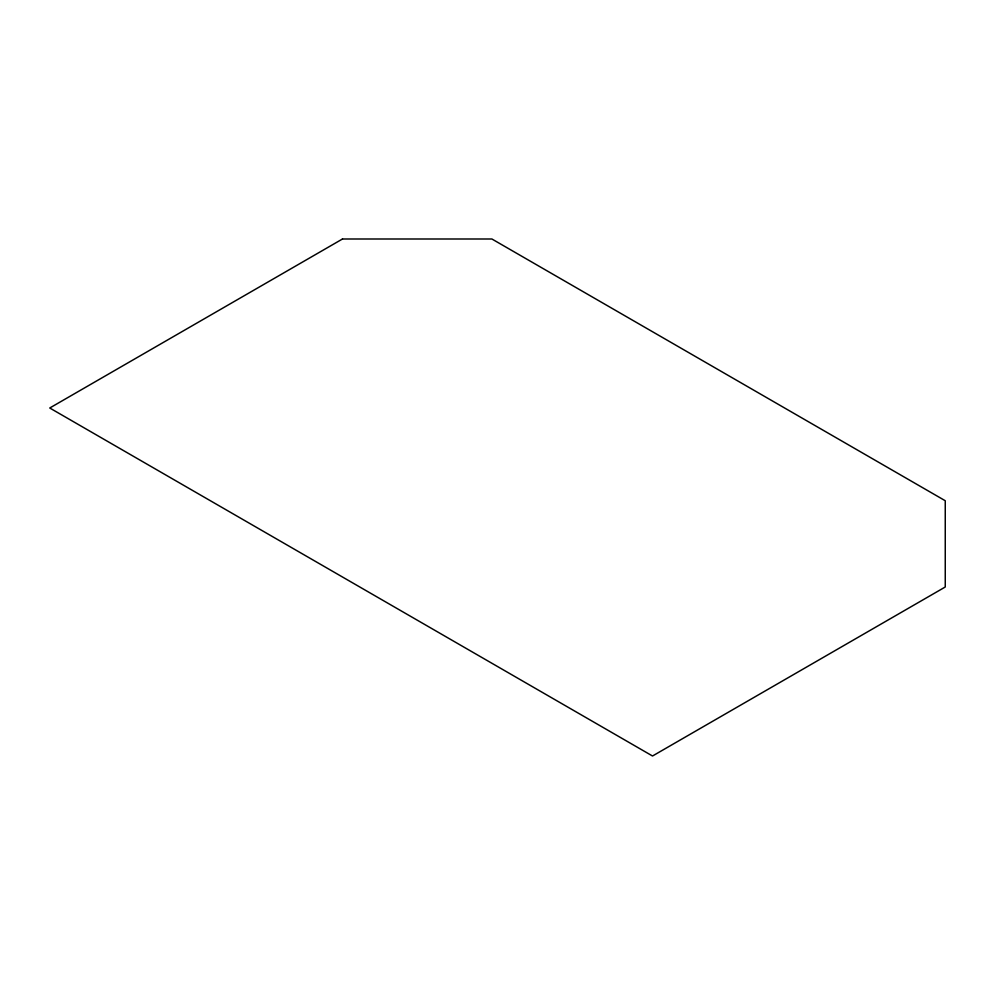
<?xml version="1.0" encoding="UTF-8"?>
<svg xmlns="http://www.w3.org/2000/svg" width="995" height="995" viewBox="0 0 995 995"><rect width="100%" height="100%" fill="white"/><g stroke="black" fill="none" stroke-linecap="round" stroke-linejoin="round"><path stroke-width="1.49" d="M342.479 238.999L49.75 408L652.521 756.001L945.25 587L945.25 500.734L491.903 238.999L342.479 238.999"/></g></svg>
